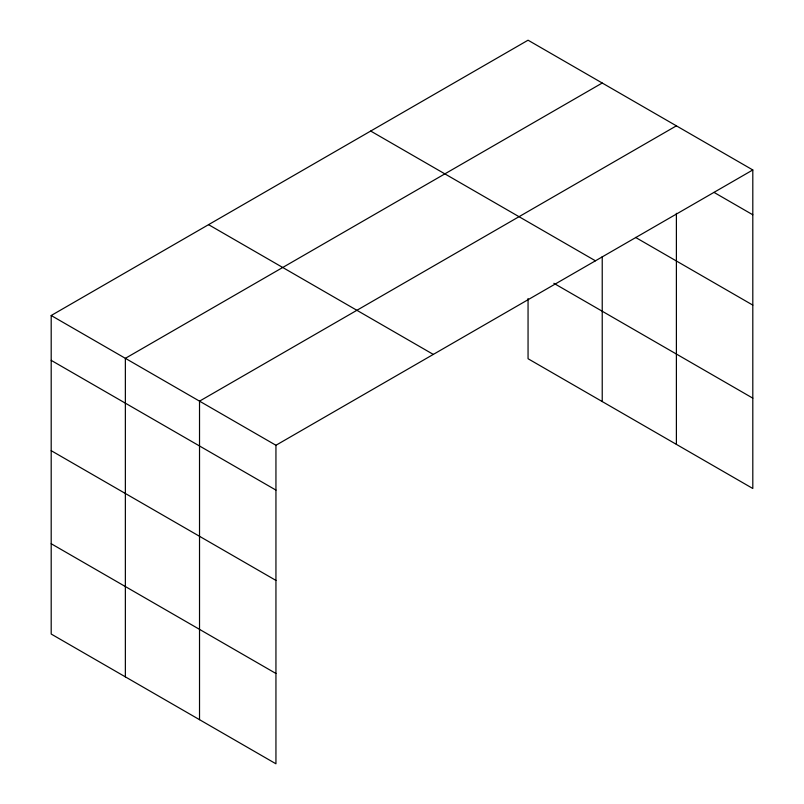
<?xml version="1.0" encoding="UTF-8"?>
<svg xmlns="http://www.w3.org/2000/svg" width="804" height="804" viewBox="0 0 804 804"><rect width="100%" height="100%" fill="white"/><g stroke="black" fill="none" stroke-linecap="round" stroke-linejoin="round"><path stroke-width="1.21" d="M51.195 315.51L275.943 445.265L275.943 763.8L51.195 634.044L51.195 315.51L528.057 40.2L752.805 169.956L752.805 488.49L528.057 358.735L528.057 298.515M602.226 83.023L125.364 358.333L125.364 676.867M676.395 125.836L199.523 401.156L199.523 719.68M275.943 445.265L752.805 169.956M714.063 192.417L752.805 214.789M635.542 237.411L752.805 305.108M370.694 131.052L595.442 260.808M553.856 283.309L752.805 398.161M208.558 224.658L433.306 354.413M51.195 360.353L275.943 490.098M51.195 450.672L275.943 580.418M51.195 543.725L275.943 673.481M676.395 213.321L676.395 444.371M602.226 256.637L602.226 401.548"/></g></svg>
